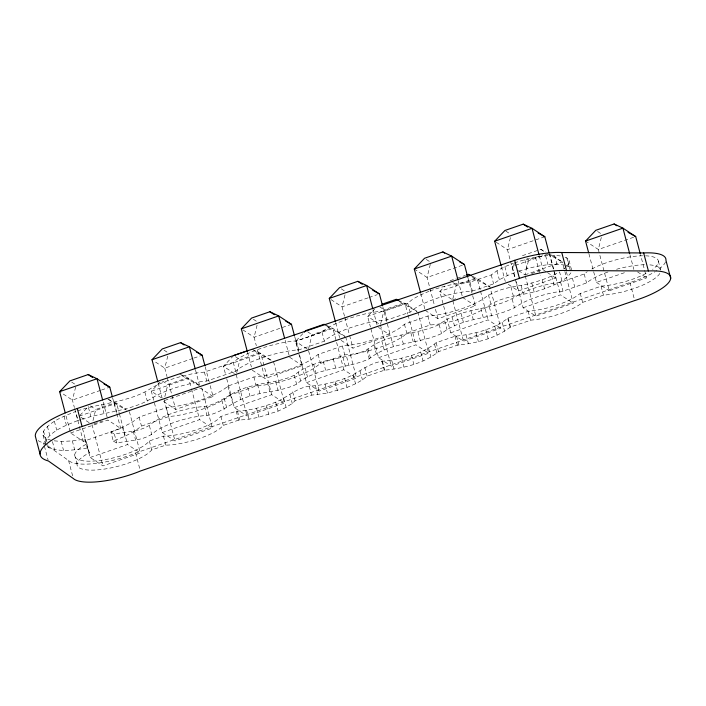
<?xml version="1.0" encoding="UTF-8"?>
<svg xmlns="http://www.w3.org/2000/svg" width="706" height="706" viewBox="0 0 706 706"><rect width="100%" height="100%" fill="white"/><g stroke="black" fill="none" stroke-linecap="round" stroke-linejoin="round"><path stroke-width="0.53" stroke-dasharray="3.53 2.65" d="M659.863 273.407A40.524 11.711 -14.8 0 1 603.445 295.152L582.432 302.477A39.439 11.402 -14.8 0 1 531.177 320.118L510.526 326.984C495.462 338.571 475.994 343.222 457.382 345.19L438.514 351.659C423.371 363.828 403.214 368.232 384.249 370.253L367.146 376.113L362.416 379.907L355.533 383.79L347.008 387.435L327.443 393.083L311.584 395.148L295.037 400.814L292.275 403.453L286.089 407.353L278.085 411.113L258.89 417.228L249.015 419.17L238.584 420.158L223.308 425.391L220.113 428.427A39.439 11.402 -14.8 0 1 167.649 445.098L165.804 445.098L151.737 449.916A39.439 11.402 -14.8 0 1 94.789 470.064A39.439 11.402 -14.8 0 1 89.291 452.811L87.279 448.019C74.518 449.828 60.76 452.546 48.396 447.516L45.44 444.286L43.075 435.328L43.543 431.181C51.044 420.582 64.131 416.275 75.63 411.501L77.995 420.449C66.496 425.224 53.409 429.539 45.908 440.129L45.563 443.244M570.395 270.822L568.559 263.859L569.045 260.461L566.75 257.805L562.823 256.419M75.648 387.029L72.409 400.081L74.368 407.494M93.007 420.547L95.742 409.506L114.045 403.17L126.506 410.054M167.763 356.098L164.772 368.144L167.013 376.616M164.833 396.622L167.825 384.576L186.128 378.248L199.542 385.652M236.695 372.697L239.934 359.645L258.237 353.309L271.651 360.722M257.081 325.21L254.089 337.256L256.331 345.737M308.566 348.764L312.052 334.706L330.355 328.378L344.731 336.312M345.022 294.799L342.039 306.845L344.554 316.385M380.666 323.833L384.152 309.775L402.455 303.448L416.831 311.381M430.298 264.397L427.059 277.449L434.34 304.992M452.828 298.876L456.314 284.818L474.626 278.491L489.955 286.954L500.872 328.272L463.498 341.192L450.728 332.782L439.812 291.463L444.939 286.08M510.42 237.604L507.438 249.65L510.235 260.249M518.575 270.645L524.964 274.855L528.697 259.79L542.932 254.866M601.318 237.437L598.335 249.483L609.252 290.793L646.617 277.873L640.466 254.566M566.618 266.206L568.559 263.859M561.941 280.873L559.576 271.916C547.688 278.702 534.468 282.753 521.107 285.453C508.179 287.351 494.138 290.413 483.734 298.567A45.758 13.229 -14.8 0 1 431.887 315.714L427.88 316.006L404.441 324.222L401.608 326.772A47.293 13.67 -14.8 0 1 349.161 345.296L342.384 345.958L318.106 354.465L312.308 358.895A48.838 14.111 -14.8 0 1 256.516 376.792L253.913 376.951L227.782 386.111L226.617 387.259A48.838 14.111 -14.8 0 1 173.332 406.85L166.289 407.653L139.126 417.167L132.146 422.276L122.517 427.351L110.895 432.046L113.26 441.003L124.883 436.308L134.511 431.234L141.491 426.124L168.655 416.602L175.697 415.808A48.838 14.111 -14.8 0 0 228.982 396.207L230.147 395.06L256.278 385.908L258.881 385.75A48.838 14.111 -14.8 0 0 314.673 367.852L320.471 363.422L344.749 354.915L351.526 354.253A47.293 13.67 -14.8 0 0 403.973 335.729L406.806 333.17L430.245 324.963L434.252 324.672A45.758 13.229 -14.8 0 0 486.099 307.525C502.76 294.481 525.449 296.114 544.573 288.772C554.007 284.906 564.668 281.385 570.925 272.816M54.194 440.826L61.175 441.453L72.33 440.915L84.914 439.07L86.917 443.862A39.439 11.402 -14.8 0 0 92.424 461.115A39.439 11.402 -14.8 0 0 149.372 440.959L163.439 436.14L165.283 436.149A39.439 11.402 -14.8 0 0 217.748 419.479L220.943 416.443L236.219 411.21C249.783 410.548 263.1 407.088 275.719 402.164C287.66 397.249 295.796 388.176 309.219 386.191C321.354 385.591 333.232 382.528 344.643 378.487C357.836 373.906 367.658 363.475 381.884 361.295C400.849 359.275 421.005 354.88 436.149 342.701L455.017 336.241C473.629 334.265 493.088 329.614 508.161 318.027L528.812 311.17A39.439 11.402 -14.8 0 0 580.067 293.528L601.08 286.195A40.524 11.711 -14.8 0 0 647.287 272.754M113.26 441.003L116.755 443.094C129.401 440.209 144.218 441.012 154.499 432.134A39.439 11.402 -14.8 0 1 206.964 415.463C223.043 412.595 234.224 400.002 250.021 396.216C265.385 391.106 281.897 391.53 296.599 384.17C317.091 366.732 345.852 369.485 369.256 358.807C389.783 341.898 418.296 344.281 441.524 333.576C464.054 315.441 495.965 320.189 519.492 304.63A39.439 11.402 -14.8 0 1 555.737 292.152L562.973 291.172L586.562 282.938A40.524 11.711 -14.8 0 1 608.563 271.775M79.972 415.375L88.753 406.153M160.103 381.99L151.322 391.221L162.23 432.54L175.009 440.95L212.374 428.03L201.466 386.711M233.677 355.524L223.431 366.29L225.946 375.821M302.865 333.664L295.54 341.351L298.338 351.95M374.965 308.725L367.649 316.42L370.447 327.01M515.857 262.588L512.194 266.436L515.274 278.093M110.895 432.046L114.39 434.137C127.036 431.26 141.853 432.063 152.134 423.185A39.439 11.402 -14.8 0 1 204.599 406.515C220.678 403.638 231.859 391.045 247.656 387.259C263.02 382.149 279.523 382.581 294.234 375.213C314.726 357.783 343.487 360.528 366.882 349.849C387.417 332.941 415.931 335.332 439.158 324.619C461.689 306.492 493.6 311.24 517.127 295.673A39.439 11.402 -14.8 0 1 553.372 283.203L560.608 282.215L584.189 273.99A40.524 11.711 -14.8 0 1 587.268 271.704M77.607 410.883C102.238 402.411 129.992 402.57 152.161 387.594A48.838 14.111 -14.8 0 1 197.909 372.821L204.387 372.088L233.254 362.31L237.578 359.001A48.838 14.111 -14.8 0 1 293.369 341.104L296.405 340.919L322.024 332.244L324.169 330.302A47.293 13.67 -14.8 0 1 376.616 311.787L384.796 310.984L407.733 303.218L412.092 299.715A45.758 13.229 -14.8 0 1 428.939 291.375M81.94 419.223C106.015 411.333 132.975 411.139 154.526 396.543A48.838 14.111 -14.8 0 1 200.275 381.778L206.752 381.037L235.619 371.259L239.943 367.958A48.838 14.111 -14.8 0 1 295.735 350.061L298.77 349.876L324.389 341.201L326.534 339.259A47.293 13.67 -14.8 0 1 378.981 320.736L387.17 319.933L410.098 312.167L414.457 308.663A45.758 13.229 -14.8 0 1 466.304 291.516L472.376 291.075L493.609 283.883L499.363 279.735L507.252 275.622L516.73 271.828M429.989 290.978A45.758 13.229 -14.8 0 1 463.939 282.559L470.011 282.118L491.244 274.925L496.998 270.777L504.887 266.665L513.421 263.25M563.679 268.951L565.329 267.768M100.437 390.392L72.409 400.081L59.639 391.662M101.479 390.03L109.783 387.162M192.8 358.454L164.772 368.144L154.738 361.534M193.841 358.092L202.145 355.224M291.463 324.336L254.089 337.256L241.32 328.846M367.994 297.87L342.039 306.845L329.27 298.435M369.026 297.517L377.331 294.64M462.359 265.244L427.059 277.449L414.29 269.03M544.811 236.731L507.438 249.65L494.668 241.24M450.066 280.697L456.164 278.588M457.179 278.235L465.316 275.419M522.44 255.669L540.743 249.342L545.641 251.663M79.24 416.152L116.614 403.223L125.924 409.356M514.268 265.721L512.194 266.436L514.93 268.245M515.309 265.359L547.485 254.231M94.083 423.847L102.388 420.97M452.581 299.882L455.697 298.806M524.964 274.855L562.338 261.926L573.254 303.245L535.88 316.164L523.111 307.754L515.548 279.152M633.626 237.278L598.335 249.483L585.556 241.064M70.556 432.981L107.93 420.061L120.7 428.471L83.326 441.391L70.556 432.981L65.799 414.969M531.53 273.584L542.949 269.63L546.603 272.039M213.062 396.534L200.283 388.123L162.918 401.043L175.688 409.462L213.062 396.534L209.417 382.767M252.236 370.156L265.006 378.575L302.38 365.646L299.582 355.056M341.095 340.345L352.956 348.164L390.33 335.235L382.767 306.633M425.206 310.349L437.976 318.759L475.35 305.839L468.069 278.296M508.32 284.359L518.354 290.969L555.728 278.049L553.769 270.627M90.156 457.462L127.53 444.542L140.3 452.952L102.926 465.881L90.156 457.462L82.32 427.801M162.23 432.54L199.604 419.611L212.374 428.03M234.348 407.6L271.713 394.68L284.492 403.091L247.118 416.019L234.348 407.6L226.229 376.88M306.457 382.67L343.831 369.741L356.601 378.16L319.227 391.08L306.457 382.67L298.62 353.009M378.566 357.73L415.94 344.81L428.71 353.229L391.336 366.149L378.566 357.73L370.729 328.069M450.728 332.782L488.102 319.853L500.872 328.272M523.111 307.754L560.476 294.826L573.254 303.245M588.919 253.781L596.473 282.382L626.584 271.969M38.159 440.579A59.789 17.279 -14.8 0 0 43.56 442.909L68.57 460.497A47.231 13.652 -14.8 0 0 135.587 453.014L629.964 282.515A48.317 13.961 -14.8 0 0 655.027 271.722M77.995 420.449L80.961 419.532M514.365 262.87C529.271 258.105 545.058 254.089 560.811 255.978M518.822 271.183C533.383 266.568 548.862 263.011 564.2 265.032M43.075 435.328L46.031 438.567L51.176 440.306M566.168 265.721L569.115 266.762L571.41 269.418L569.045 260.461M472.288 276.222L477.185 278.543L489.955 286.954M398.166 300.253L405.023 303.492L416.928 311.337M326.057 325.184L332.914 328.431L344.819 336.277M251.98 349.188L260.796 353.362L272.71 361.207M179.871 374.127L188.687 378.301L199.736 385.573M107.797 399.049L116.614 403.223L119.129 412.763M547 253.463L562.338 261.926L550.38 254.054M597.603 231.48L601.177 233.836M637.5 271.863L646.617 277.873M596.473 282.382L609.252 290.793M540.743 249.342L544.317 251.698M505.805 231.065L510.279 234.004M526.914 258.617L528.697 259.79M547.512 272.64L555.728 278.049M471.943 276.726L474.626 278.491M426.327 259.446L430.792 262.385M452.74 282.462L456.314 284.818M462.58 297.429L475.35 305.839M451.672 299.282L439.812 291.463L477.185 278.543L480.265 290.192M398.881 301.091L402.455 303.448M379.687 306.828L384.152 309.775M341.307 288.842L344.881 291.199M378.592 323.63L367.649 316.42L405.023 303.492L407.821 314.091M378.469 327.425L390.33 335.235M326.781 326.022L330.355 328.378M307.578 331.758L312.052 334.706M253.357 319.253L256.931 321.609M289.61 357.236L302.38 365.646M253.772 350.37L258.237 353.309M235.469 356.698L239.934 359.645M234.374 373.5L223.431 366.29L260.796 353.362L271.713 394.68M164.039 350.141L167.613 352.497M181.663 375.301L186.128 378.248M162.459 381.046L167.825 384.576M161.356 397.831L151.322 391.221L188.687 378.301L191.211 387.832M108.689 399.64L114.045 403.17M71.677 382.078L76.151 385.017M90.386 405.968L95.742 409.506M81.066 417.352L89.274 422.762M658.354 261.105L660.719 270.063A40.524 11.711 -14.8 0 0 648.982 264.829M629.928 254.628L633.847 269.463M629.964 282.515L634.447 299.494M601.08 286.195L603.445 295.152M584.189 273.99L586.562 282.938M580.235 293.334L582.6 302.292M572.398 278.102L574.763 287.06M566.75 257.805L569.115 266.762M566.38 271.748L567.695 276.717M554.634 255.387L556.999 264.335M560.608 282.215L562.973 291.172M549.559 253.516L560.476 294.826M549.286 253.683L553.486 269.568M551.686 276.028L554.051 284.977M545.641 255.784L548.006 264.732M539.313 255.863L542.949 269.63M542.208 279.823L544.573 288.772M535.466 257.24L540.231 275.269M531.777 283.035L534.142 291.993M524.796 259.658L527.161 268.615M525.246 275.914L535.88 316.164M528.123 311.196L530.488 320.145M521.107 285.453L523.473 294.411M510.517 261.308L514.992 278.261M515.274 279.32L518.354 290.969M510.932 286.91L513.297 295.867M504.887 266.665L507.252 275.622M512.185 299.123L514.55 308.081M501.384 266.665L505.302 281.491M496.998 270.777L499.363 279.735M508.161 318.027L510.526 326.984M507.764 318.485L510.138 327.443M491.244 274.925L493.609 283.883M502.24 322.368L504.605 331.326M488.428 294.799L490.794 303.748M494.747 326.207L497.112 335.156M489.382 307.084L491.747 316.041M480.539 291.251L488.102 319.853M480.821 308.257L483.186 317.215M485.799 329.72L488.164 338.677M470.011 282.118L472.376 291.075M470.858 310.464L473.223 319.421M476.012 332.685L478.377 341.633M458.097 280.476L462.298 296.361M461.062 313.429L463.427 322.377M466.048 334.882L468.413 343.84M452.864 300.941L463.498 341.192M452.122 316.941L454.487 325.898M456.588 336.18L458.953 345.137M455.017 336.241L457.382 345.19M444.63 320.771L446.995 329.728M435.461 309.228L437.976 318.759M439.158 324.619L441.524 333.576M436.149 342.701L438.514 351.659M427.88 316.006L430.245 324.963M434.552 344.307L436.917 353.256M420.723 293.396L424.924 309.29M428.542 348.199L430.907 357.157M417.793 311.911L428.71 353.229M418.005 332.005L420.37 340.954M407.733 303.218L410.098 312.167M420.679 351.985L423.044 360.934M408.094 315.15L415.94 344.81M410.848 332.835L413.213 341.792M404.441 324.222L406.806 333.17M411.483 355.4L413.848 364.349M400.937 334.847L403.302 343.804M401.599 358.207L403.964 367.155M384.796 310.984L387.17 319.933M391.053 337.653L393.418 346.611M391.689 360.21L394.054 369.167M380.419 324.831L391.336 366.149M381.858 341.069L384.223 350.017M373.077 309.872L376.995 324.707M382.431 361.295L384.796 370.244M381.884 361.295L384.249 370.253M373.995 344.855L376.36 353.803M367.985 348.746L370.35 357.704M366.882 349.849L369.256 358.807M364.781 367.155L367.146 376.113M360.051 370.959L362.416 379.907M344.837 317.444L349.32 334.388M349.594 335.447L352.956 348.164M345.684 336.841L356.601 378.16M353.168 374.833L355.533 383.79M346.681 356.901L349.046 365.858M342.384 345.958L344.749 354.915M335.703 322.801L339.621 337.627M342.957 357.174L345.322 366.123M343.831 369.741L332.914 328.431L295.54 341.351L308.31 349.77L319.227 391.08M344.643 378.487L347.008 387.435M333.25 358.789L335.615 367.738M322.024 332.244L324.389 341.201M335.059 381.655L337.424 390.612M323.269 361.26L325.634 370.218M318.106 354.465L320.471 363.422M325.078 384.135L327.443 393.083M313.693 364.428L316.059 373.386M315.379 385.741L317.744 394.698M305.168 368.082L307.534 377.039M309.219 386.191L311.584 395.148M296.405 340.919L298.77 349.876M294.826 337.044L298.462 350.82M298.276 371.965L300.641 380.913M285.127 340.283L289.045 355.118M294.234 375.213L296.599 384.17M292.672 391.865L295.037 400.814M289.91 394.504L292.275 403.453M283.724 398.405L286.089 407.353M273.575 361.781L284.492 403.091M275.702 381.681L278.067 390.639M275.719 402.164L278.085 411.113M267.45 382.581L269.816 391.53M257.452 349.973L265.006 378.575M266.444 405.535L268.81 414.484M257.575 384.514L259.94 393.463M247.479 352.153L251.398 366.979M253.913 376.951L256.278 385.908M256.525 408.28L258.89 417.228M247.656 387.259L250.021 396.216M246.65 410.212L249.015 419.17M233.254 362.31L235.619 371.259M236.201 374.701L247.118 416.019M238.381 390.63L240.746 399.578M237.472 411.21L239.846 420.158M236.219 411.21L238.584 420.158M230.377 394.389L232.742 403.347M227.782 386.111L230.147 395.06M224.19 398.29L226.564 407.238M221.922 400.452L224.287 409.409M220.943 416.443L223.308 425.391M205.225 366.873L209.144 381.708M204.387 372.088L206.752 381.037M195.527 370.112L199.445 384.946M204.599 406.515L206.964 415.463M191.494 388.891L199.604 419.611M167.287 377.675L171.77 394.628M172.052 395.687L175.688 409.462M166.289 407.653L168.655 416.602M164.092 399.64L175.009 440.95M158.162 383.031L162.08 397.866M163.439 436.14L165.804 445.098M144.933 392.227L147.298 401.176M149.416 425.771L151.781 434.719M149.372 440.959L151.737 449.916M139.126 417.167L141.491 426.124M129.383 411.642L140.3 452.952M133.293 431.401L135.658 440.35M135.587 453.014L140.07 469.984M119.411 413.822L127.53 444.542M122.517 427.351L124.883 436.308M114.195 402.632L116.561 411.589M112.581 397.752L116.499 412.586M116.781 413.645L120.7 428.471M114.39 434.137L116.755 443.094M103.173 402.049L107.93 420.061M101.611 404.476L103.976 413.434M88.453 407.503L90.818 416.452M92.009 424.562L102.926 465.881M86.917 443.862L89.291 452.811M84.914 439.07L87.279 448.019M74.651 408.553L83.326 441.391M72.33 440.915L74.695 449.863M74.642 454.982L77.016 463.939M64.008 416.196L66.373 425.144M68.57 460.497L73.336 478.536M61.175 441.453L63.54 450.402M54.38 421.27L56.745 430.228M52.465 441.647L54.574 449.607M47.399 426.38L49.764 435.337M46.031 438.567L47.346 443.536M47.611 444.533L48.396 447.516M43.543 431.181L45.908 440.129M43.56 442.909L44.125 445.036M44.399 446.095L48.043 459.88M665.546 261.847A48.317 13.961 -14.8 0 1 655.892 271.183M645.558 255.819A40.524 11.711 -14.8 0 1 652.582 269.392M591.831 268.995A40.524 11.711 -14.8 0 1 642.584 255.784M616.567 269.277A40.524 11.711 -14.8 0 1 644.949 264.741"/><path stroke-width="1.06" d="M65.243 412.851L59.639 391.662L69.894 380.896L88.197 374.568L97.013 378.743L109.783 387.162L112.307 396.693M157.879 381.972L152.002 359.733L162.248 348.967L180.559 342.631L189.376 346.805L202.145 355.224L204.943 365.814M247.197 351.094L241.32 328.846L251.574 318.079L269.877 311.743L278.693 315.917L291.463 324.336L294.543 335.985M335.421 321.742L329.27 298.435L339.515 287.669L357.818 281.332L366.643 285.506L379.413 293.925L382.493 305.574M304.33 332.12L305.795 330.584L324.098 324.257L326.057 325.184M420.449 292.337L414.29 269.03L424.544 258.264L442.847 251.936L451.663 256.11L464.433 264.521L467.796 277.237M501.101 265.606L494.668 241.24L504.914 230.474L523.217 224.146L532.033 228.32L544.811 236.731L549.003 252.624M588.636 252.722L585.556 241.064L595.811 230.297L614.114 223.97L622.93 228.144L635.7 236.563L640.183 253.507M59.639 391.662L97.013 378.743L102.608 399.931M152.002 359.733L189.376 346.805L195.253 369.053M241.32 328.846L278.693 315.917L284.571 338.165M329.27 298.435L366.643 285.506L372.794 308.813M414.29 269.03L451.663 256.11L457.823 279.417M494.668 241.24L532.033 228.32L539.031 254.804M233.677 355.524L247.912 350.6M381.964 304.242L396.207 299.326L398.166 300.253M466.331 275.075L468.369 274.369L471.308 275.764M585.556 241.064L622.93 228.144L629.646 253.569M40.065 454.064L35.3 436.034A59.789 17.279 -14.8 0 1 77.307 408.483L514.665 260.329A49.976 14.447 -14.8 0 1 561.747 252.519L643.651 252.951A48.317 13.961 -14.8 0 1 665.934 260.249L670.7 278.279M82.064 426.512L519.431 278.358A49.976 14.447 -14.8 0 1 566.512 270.548L648.417 270.98A48.317 13.961 -14.8 0 1 670.126 280.3A48.317 13.961 -14.8 0 1 634.729 300.553L140.344 471.043A47.231 13.652 -14.8 0 1 73.336 478.536L48.326 460.947A59.789 17.279 -14.8 0 1 82.064 426.512L77.307 408.483M628.04 232.327L635.7 236.563M538.104 233.024L544.811 236.731M459.641 261.882L464.433 264.521M372.706 290.219L379.413 293.925M285.718 321.159L291.463 324.336M196.392 352.047L202.145 355.224M104.038 383.985L109.783 387.162M614.114 223.97L616.797 225.735M523.217 224.146L527.691 227.085M442.847 251.936L444.63 253.11M468.369 274.369L470.152 275.543M396.207 299.326L397.99 300.5M357.818 281.332L362.293 284.28M269.877 311.743L274.343 314.691M180.559 342.631L184.134 344.987M88.197 374.568L92.662 377.516M643.651 252.951L648.417 270.98M561.747 252.519L566.512 270.548M514.665 260.329L519.431 278.358"/></g></svg>
